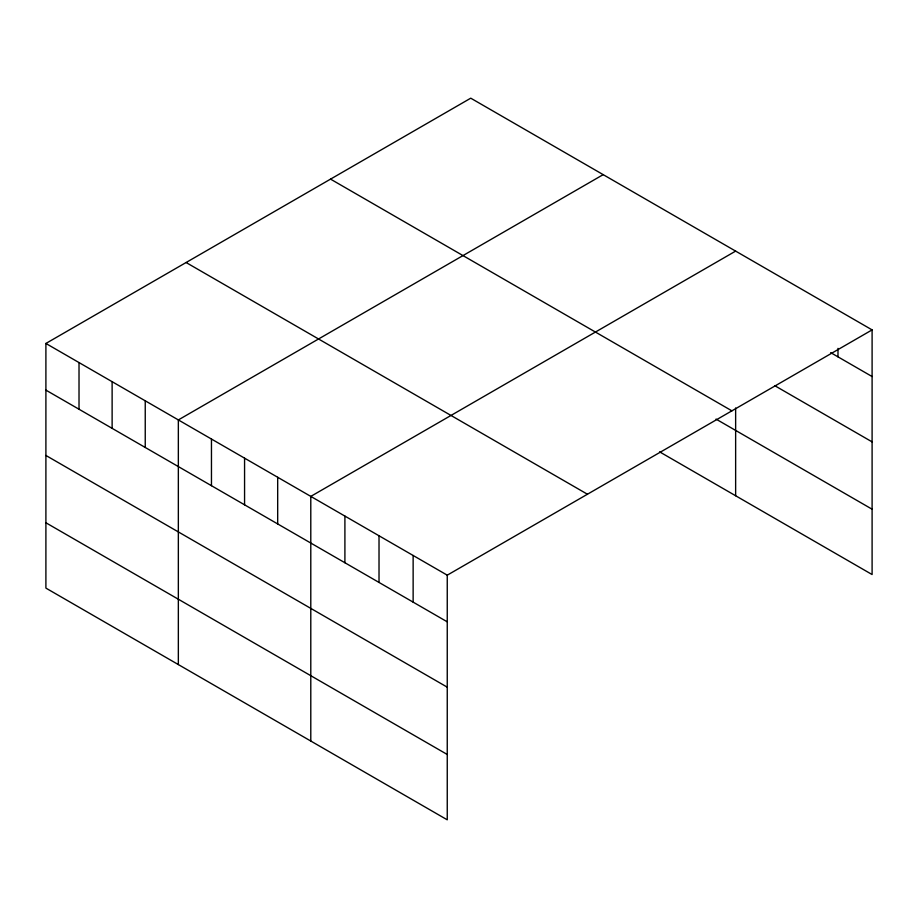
<?xml version="1.0" encoding="UTF-8"?>
<svg xmlns="http://www.w3.org/2000/svg" width="918" height="918" viewBox="0 0 918 918"><rect width="100%" height="100%" fill="white"/><g stroke="black" fill="none" stroke-linecap="round" stroke-linejoin="round"><path stroke-width="1.38" d="M872.1 329.895L447.25 575.173L447.25 819.82L45.9 588.105L45.9 343.458L470.75 98.18L872.1 329.895L872.1 574.542L659.606 451.851M603.195 174.638L178.344 419.928L178.344 664.575M735.639 251.107L310.789 496.397L310.789 741.044M830.675 352.627L872.1 376.541M774.631 385.606L872.1 441.879M330.549 179.125L731.898 410.839M716.017 419.09L872.1 509.203M186.102 262.514L587.451 494.24M45.9 343.458L447.25 575.173M45.9 390.116L447.25 621.83M45.9 455.454L447.25 687.169M45.9 522.767L447.25 754.481M837.985 348.37L837.985 356.85M735.639 407.982L735.639 495.754M413.134 555.482L413.134 602.139M379.019 535.791L379.019 582.437M344.904 516.088L344.904 562.745M277.684 477.28L277.684 523.926M244.567 458.162L244.567 504.82M211.461 439.045L211.461 485.702M145.239 400.81L145.239 447.468M112.122 381.693L112.122 428.35M79.017 362.576L79.017 409.233"/></g></svg>
